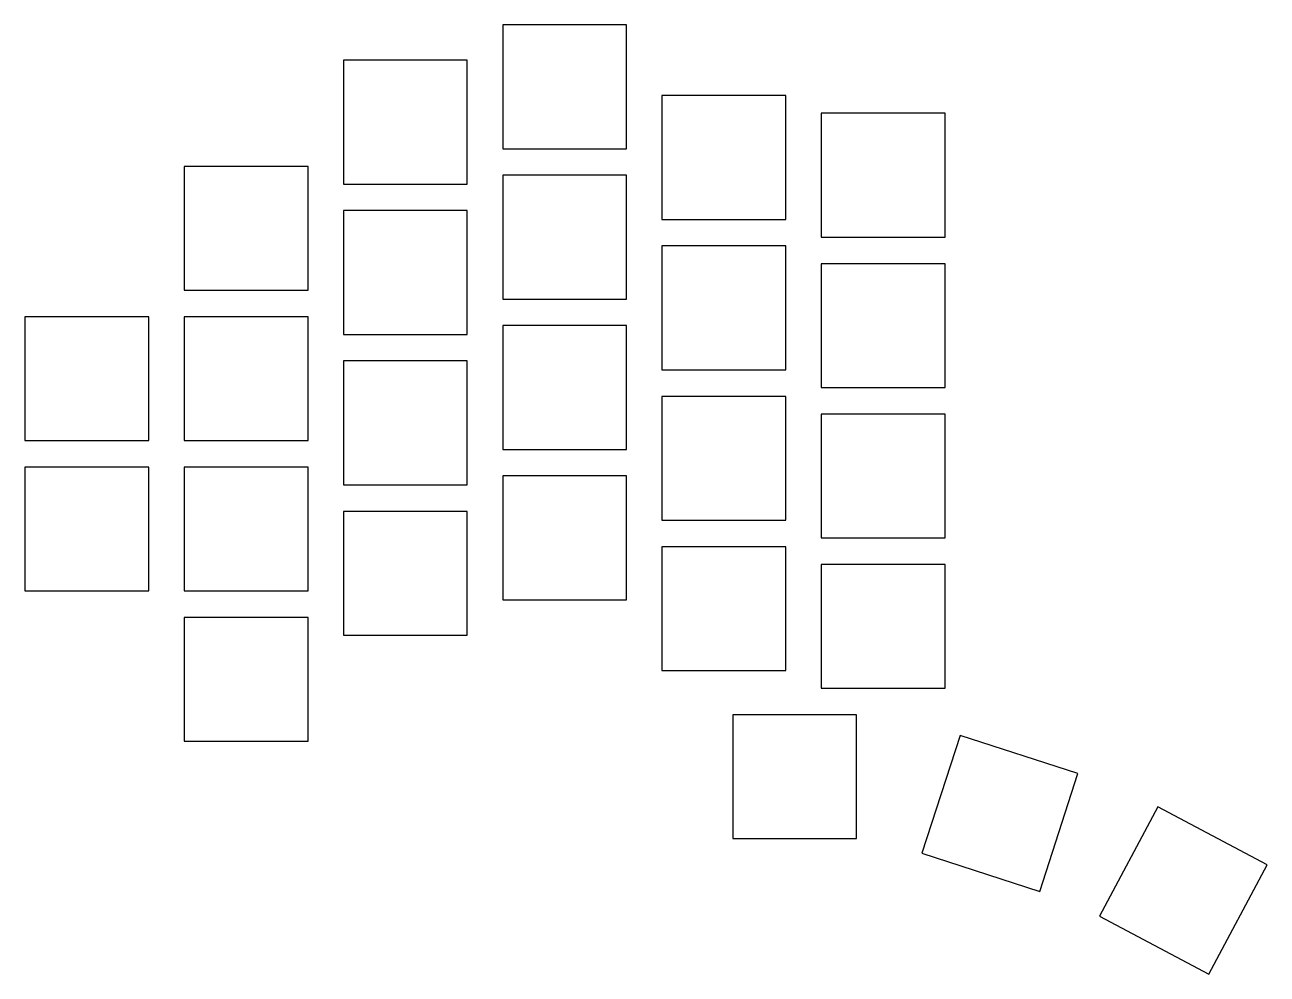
# Model space of a CAD drawing. Header units: millimetres. Extents: x 75 to 215, y -183 to -76.
import ezdxf

# ---------------------------------------------------------------- set-up
doc = ezdxf.new("R2010")
doc.units = ezdxf.units.MM

msp = doc.modelspace()

# ---------------------------------------------------------------- linework, layer by layer
for p, q in [((143, -76), (129, -76)), ((129, -76), (129, -90)), ((143, -90), (143, -76)), ((125, -80), (111, -80)), ((111, -80), (111, -94)), ((125, -94), (125, -80)), ((161, -84), (147, -84)), ((147, -84), (147, -98)), ((161, -98), (161, -84)), ((179, -86), (165, -86)), ((165, -86), (165, -100)), ((179, -100), (179, -86)), ((129, -90), (143, -90)), ((107, -92), (93, -92)), ((93, -92), (93, -106)), ((107, -106), (107, -92)), ((111, -94), (125, -94)), ((143, -93), (129, -93)), ((129, -93), (129, -107)), ((143, -107), (143, -93)), ((125, -97), (111, -97)), ((111, -97), (111, -111)), ((125, -111), (125, -97)), ((147, -98), (161, -98)), ((161, -101), (147, -101)), ((147, -101), (147, -115)), ((161, -115), (161, -101)), ((165, -100), (179, -100)), ((179, -103), (165, -103)), ((165, -103), (165, -117)), ((179, -117), (179, -103)), ((93, -106), (107, -106)), ((129, -107), (143, -107)), ((89, -109), (75, -109)), ((75, -109), (75, -123)), ((89, -123), (89, -109)), ((107, -109), (93, -109)), ((93, -109), (93, -123)), ((107, -123), (107, -109)), ((143, -110), (129, -110)), ((129, -110), (129, -124)), ((143, -124), (143, -110)), ((111, -111), (125, -111)), ((125, -114), (111, -114)), ((111, -114), (111, -128)), ((125, -128), (125, -114)), ((147, -115), (161, -115)), ((165, -117), (179, -117)), ((161, -118), (147, -118)), ((147, -118), (147, -132)), ((161, -132), (161, -118)), ((179, -120), (165, -120)), ((165, -120), (165, -134)), ((179, -134), (179, -120)), ((75, -123), (89, -123)), ((93, -123), (107, -123)), ((129, -124), (143, -124)), ((89, -126), (75, -126)), ((75, -126), (75, -140)), ((89, -140), (89, -126)), ((107, -126), (93, -126)), ((93, -126), (93, -140)), ((107, -140), (107, -126)), ((143, -127), (129, -127)), ((129, -127), (129, -141)), ((143, -141), (143, -127)), ((111, -128), (125, -128)), ((125, -131), (111, -131)), ((111, -131), (111, -145)), ((125, -145), (125, -131)), ((147, -132), (161, -132)), ((165, -134), (179, -134)), ((161, -135), (147, -135)), ((147, -135), (147, -149)), ((161, -149), (161, -135)), ((179, -137), (165, -137)), ((165, -137), (165, -151)), ((179, -151), (179, -137)), ((75, -140), (89, -140)), ((93, -140), (107, -140)), ((129, -141), (143, -141)), ((107, -143), (93, -143)), ((93, -143), (93, -157)), ((107, -157), (107, -143)), ((111, -145), (125, -145)), ((147, -149), (161, -149)), ((165, -151), (179, -151)), ((169, -154), (155, -154)), ((155, -154), (155, -168)), ((169, -168), (169, -154)), ((93, -157), (107, -157)), ((180.7, -156.33), (176.37, -169.64)), ((194.01, -160.65), (180.7, -156.33)), ((189.69, -173.97), (194.01, -160.65)), ((203.03, -164.39), (196.46, -176.75)), ((215.4, -170.96), (203.03, -164.39)), ((155, -168), (169, -168)), ((176.37, -169.64), (189.69, -173.97)), ((208.82, -183.32), (215.4, -170.96)), ((196.46, -176.75), (208.82, -183.32))]:
    msp.add_line(p, q)

doc.saveas('drawing.dxf')
